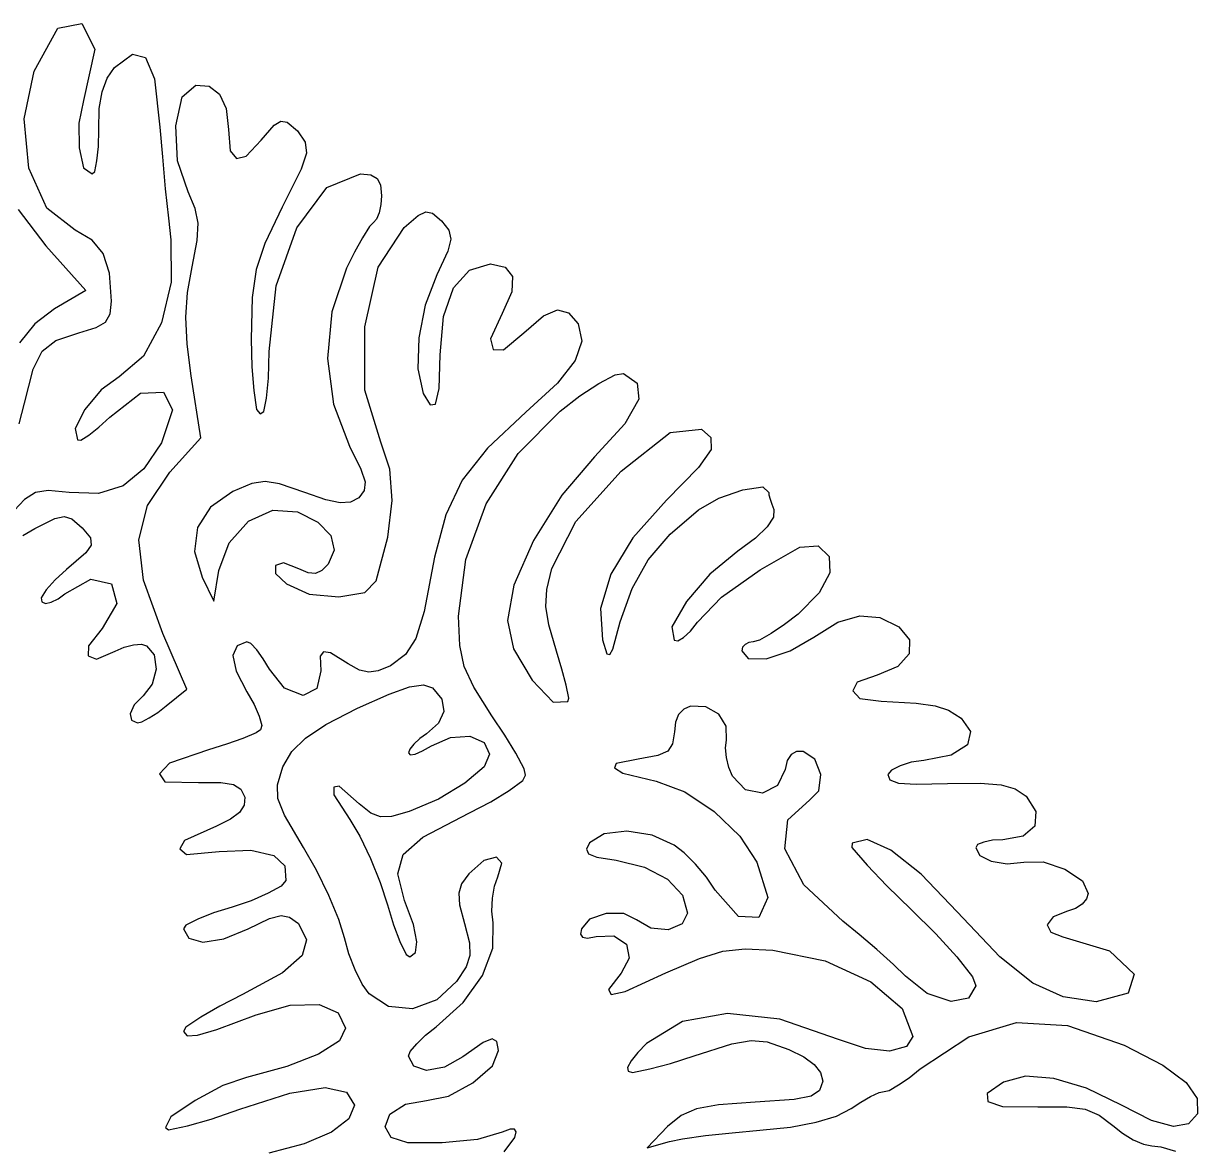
# Model space of a CAD drawing. Header units: metres. Extents: x -276 to 353, y -236 to 239.
# Drawn here: x 110.7 to 241.1, y 95.4 to 220.6 of the extents above; entities that cross this region are included whole.
import ezdxf

# ---------------------------------------------------------------- set-up
doc = ezdxf.new("R2010")
doc.units = ezdxf.units.M
doc.layers.add('Draw', color=2, linetype='CONTINUOUS')

msp = doc.modelspace()

# ---------------------------------------------------------------- linework, layer by layer
at = {"layer": 'draw'}
for p, q in [((114.49, 220.06), (117.13, 220.58)), ((117.13, 220.58), (118.58, 217.72)), ((111.86, 215.29), (114.49, 220.06)), ((118.58, 217.72), (117.34, 212.01)), ((120.79, 215.7), (122.78, 217.16)), ((122.78, 217.16), (124.23, 216.8)), ((124.23, 216.8), (125.23, 214.42)), ((110.73, 209.97), (111.86, 215.29)), ((119.96, 214.48), (120.79, 215.7)), ((119.4, 212.98), (119.96, 214.48)), ((125.23, 214.42), (125.83, 209.06)), ((119.09, 211.11), (119.4, 212.98)), ((128.3, 212.43), (129.83, 213.71)), ((129.83, 213.71), (131.31, 213.6)), ((131.31, 213.6), (132.46, 212.73)), ((132.46, 212.73), (133.19, 211.11)), ((117.34, 212.01), (116.8, 209.49)), ((127.6, 209.21), (128.3, 212.43)), ((119.02, 208.77), (119.09, 211.11)), ((133.19, 211.11), (133.43, 208.79)), ((111.27, 204.51), (110.73, 209.97)), ((116.8, 209.49), (116.84, 206.74)), ((118.99, 206.89), (119.02, 208.77)), ((125.83, 209.06), (126.1, 205.76)), ((127.79, 205.3), (127.6, 209.21)), ((133.43, 208.79), (133.62, 206.41)), ((137.07, 207.6), (138.5, 209.28)), ((138.5, 209.28), (139.24, 209.73)), ((139.24, 209.73), (139.96, 209.59)), ((139.96, 209.59), (141.09, 208.63)), ((135.41, 205.82), (137.07, 207.6)), ((141.09, 208.63), (141.97, 207.39)), ((141.97, 207.39), (142.12, 206.18)), ((116.84, 206.74), (117.35, 204.53)), ((118.83, 205.31), (118.99, 206.89)), ((133.62, 206.41), (134.33, 205.58)), ((142.12, 206.18), (141.53, 204.4)), ((118.6, 204.12), (118.83, 205.31)), ((126.1, 205.76), (126.42, 202.21)), ((128.95, 201.87), (127.79, 205.3)), ((134.33, 205.58), (135.41, 205.82)), ((113.27, 200.05), (111.27, 204.51)), ((117.35, 204.53), (118.29, 203.87)), ((118.29, 203.87), (118.6, 204.12)), ((141.53, 204.4), (139.4, 200.15)), ((144.36, 202.35), (148.12, 203.87)), ((148.12, 203.87), (149.26, 203.75)), ((149.26, 203.75), (149.96, 203.36)), ((126.42, 202.21), (126.76, 198.93)), ((141.04, 197.87), (144.36, 202.35)), ((149.96, 203.36), (150.33, 202.64)), ((150.33, 202.64), (150.45, 201.43)), ((129.74, 200), (128.95, 201.87)), ((150.45, 201.43), (150.38, 200.46)), ((110.08, 199.9), (113.14, 195.87)), ((116.39, 197.59), (113.27, 200.05)), ((130.06, 198.37), (129.74, 200)), ((139.4, 200.15), (137.49, 196.11)), ((150.19, 199.55), (149.9, 198.82)), ((150.38, 200.46), (150.19, 199.55)), ((154.51, 199.25), (155.35, 199.64)), ((155.35, 199.64), (156.09, 199.48)), ((126.76, 198.93), (127.04, 196.55)), ((129.95, 196.45), (130.06, 198.37)), ((149.56, 198.45), (149.11, 198)), ((149.9, 198.82), (149.56, 198.45)), ((152.97, 197.89), (154.51, 199.25)), ((156.09, 199.48), (157.1, 198.65)), ((157.1, 198.65), (157.91, 197.59)), ((118.28, 196.51), (116.39, 197.59)), ((138.73, 191.43), (141.04, 197.87)), ((149.11, 198), (148.32, 196.74)), ((150.08, 193.48), (152.97, 197.89)), ((157.91, 197.59), (158.13, 196.61)), ((113.14, 195.87), (117.61, 190.9)), ((119.52, 195.01), (118.28, 196.51)), ((127.04, 196.55), (127.08, 191.81)), ((129.39, 193.52), (129.95, 196.45)), ((137.49, 196.11), (136.52, 193.22)), ((148.32, 196.74), (147.44, 195.16)), ((158.13, 196.61), (157.79, 195.29)), ((120.21, 192.84), (119.52, 195.01)), ((147.44, 195.16), (146.56, 193.4)), ((157.79, 195.29), (156.58, 192.64)), ((128.9, 190.68), (129.39, 193.52)), ((136.52, 193.22), (136.07, 190.14)), ((146.56, 193.4), (144.93, 188.53)), ((148.57, 186.87), (150.08, 193.48)), ((158.43, 191.19), (160.22, 193.16)), ((160.22, 193.16), (162.54, 193.87)), ((162.54, 193.87), (164.18, 193.49)), ((164.18, 193.49), (164.99, 192.47)), ((120.43, 189.72), (120.21, 192.84)), ((127.08, 191.81), (126.01, 187.29)), ((156.58, 192.64), (155.3, 189.28)), ((164.99, 192.47), (164.91, 190.76)), ((117.61, 190.9), (114.13, 188.85)), ((128.72, 187.93), (128.9, 190.68)), ((137.95, 184.12), (138.73, 191.43)), ((157.31, 188.01), (158.43, 191.19)), ((164.91, 190.76), (163.85, 188.33)), ((120.28, 188.3), (120.43, 189.72)), ((136.07, 190.14), (135.95, 185.48)), ((155.3, 189.28), (154.58, 185.63)), ((114.13, 188.85), (111.93, 187.18)), ((119.77, 187.4), (120.28, 188.3)), ((128.85, 184.95), (128.72, 187.93)), ((144.93, 188.53), (144.44, 183.36)), ((156.95, 183.77), (157.31, 188.01)), ((163.85, 188.33), (162.56, 185.52)), ((166.26, 186.2), (168.45, 188.07)), ((168.45, 188.07), (170, 188.74)), ((170, 188.74), (171.22, 188.43)), ((171.22, 188.43), (172.29, 187.19)), ((111.93, 187.18), (110.22, 185.07)), ((116.8, 186.21), (118.75, 186.78)), ((118.75, 186.78), (119.77, 187.4)), ((126.01, 187.29), (124, 183.59)), ((148.6, 179.83), (148.57, 186.87)), ((172.29, 187.19), (172.68, 185.26)), ((112.76, 184.16), (114.26, 185.35)), ((114.26, 185.35), (116.8, 186.21)), ((135.95, 185.48), (136.02, 182.41)), ((154.58, 185.63), (154.47, 182.18)), ((162.56, 185.52), (162.84, 184.34)), ((163.98, 184.29), (166.26, 186.2)), ((172.68, 185.26), (171.97, 183.13)), ((111.75, 182.17), (112.76, 184.16)), ((129.3, 181.41), (128.85, 184.95)), ((137.88, 181.16), (137.95, 184.12)), ((162.84, 184.34), (163.98, 184.29)), ((124, 183.59), (121.31, 181.3)), ((144.44, 183.36), (145.1, 178.26)), ((156.85, 180.01), (156.95, 183.77)), ((171.97, 183.13), (170, 180.6)), ((110.79, 178.37), (111.75, 182.17)), ((121.31, 181.3), (119.29, 179.85)), ((130.37, 174.53), (129.3, 181.41)), ((136.02, 182.41), (136.24, 179.77)), ((154.47, 182.18), (155.05, 179.46)), ((174.6, 180.56), (176.41, 181.54)), ((176.41, 181.54), (177.33, 181.66)), ((177.33, 181.66), (178.83, 180.61)), ((137.67, 178.94), (137.88, 181.16)), ((156.45, 178.27), (156.85, 180.01)), ((170, 180.6), (166.49, 177.37)), ((172.48, 179.19), (174.6, 180.56)), ((178.83, 180.61), (179.02, 178.82)), ((119.29, 179.85), (117.5, 177.68)), ((120.25, 176.83), (123.68, 179.5)), ((123.68, 179.5), (126.22, 179.6)), ((126.22, 179.6), (127.22, 177.65)), ((136.24, 179.77), (136.55, 177.68)), ((137.37, 177.44), (137.67, 178.94)), ((150.36, 174.05), (148.6, 179.83)), ((155.05, 179.46), (155.83, 178.18)), ((170.27, 177.51), (172.48, 179.19)), ((179.02, 178.82), (177.48, 176.09)), ((110.19, 176.09), (110.79, 178.37)), ((117.5, 177.68), (116.4, 175.55)), ((127.22, 177.65), (126, 173.97)), ((136.55, 177.68), (136.95, 177.21)), ((136.95, 177.21), (137.37, 177.44)), ((145.1, 178.26), (146.88, 173.59)), ((155.83, 178.18), (156.45, 178.27)), ((165.61, 172.79), (170.27, 177.51)), ((119.04, 175.7), (120.25, 176.83)), ((166.49, 177.37), (162.22, 173.39)), ((177.48, 176.09), (174.11, 172.41)), ((116.4, 175.55), (116.66, 174.32)), ((117.03, 174.27), (117.94, 174.84)), ((117.94, 174.84), (119.04, 175.7)), ((177.05, 170.81), (182.49, 175.11)), ((182.49, 175.11), (185.97, 175.5)), ((185.97, 175.5), (187.04, 174.55)), ((116.66, 174.32), (117.03, 174.27)), ((126, 173.97), (124.05, 171.07)), ((126.91, 170.7), (130.37, 174.53)), ((146.88, 173.59), (148.16, 171.05)), ((151.37, 171.06), (150.36, 174.05)), ((187.04, 174.55), (187.05, 173.25)), ((162.22, 173.39), (159.4, 169.81)), ((162.05, 167.18), (165.61, 172.79)), ((174.11, 172.41), (170.48, 168.16)), ((187.05, 173.25), (185.65, 171.22)), ((124.05, 171.07), (121.75, 169.21)), ((148.16, 171.05), (148.61, 169.64)), ((151.64, 167.58), (151.37, 171.06)), ((185.65, 171.22), (182.09, 167.6)), ((124.43, 167.02), (126.91, 170.7)), ((137.51, 169.68), (136.04, 169.44)), ((139.12, 169.42), (137.51, 169.68)), ((148.61, 169.64), (148.51, 168.67)), ((159.4, 169.81), (157.57, 165.98)), ((172.01, 165.23), (177.05, 170.81)), ((112, 168.46), (110.77, 167.67)), ((113.42, 168.69), (112, 168.46)), ((115.75, 168.44), (113.42, 168.69)), ((119.01, 168.36), (115.75, 168.44)), ((121.75, 169.21), (119.01, 168.36)), ((133.92, 168.56), (131.44, 166.83)), ((136.04, 169.44), (133.92, 168.56)), ((141.92, 168.44), (139.12, 169.42)), ((144.27, 167.62), (141.92, 168.44)), ((148.51, 168.67), (147.91, 167.85)), ((187.9, 167.83), (190.57, 168.74)), ((190.57, 168.74), (192.8, 169.07)), ((192.8, 169.07), (193.45, 168.46)), ((193.45, 168.46), (193.48, 168.21)), ((110.77, 167.67), (109.12, 165.9)), ((123.47, 163.21), (124.43, 167.02)), ((145.84, 167.3), (144.27, 167.62)), ((146.99, 167.38), (145.84, 167.3)), ((147.91, 167.85), (146.99, 167.38)), ((151.15, 163.49), (151.64, 167.58)), ((159.79, 161.02), (162.05, 167.18)), ((170.48, 168.16), (167.34, 163.12)), ((182.09, 167.6), (178.36, 163.42)), ((185.66, 166.53), (187.9, 167.83)), ((193.48, 168.21), (193.61, 167.72)), ((193.61, 167.72), (193.8, 167.15)), ((193.8, 167.15), (194.02, 166.55)), ((114.14, 165.56), (115.19, 165.8)), ((115.19, 165.8), (116.04, 165.53)), ((131.44, 166.83), (129.98, 164.56)), ((135.65, 165.27), (138.36, 166.5)), ((138.36, 166.5), (141.09, 166.32)), ((141.09, 166.32), (143.38, 165.17)), ((157.57, 165.98), (156.34, 161.28)), ((182.5, 163.84), (185.66, 166.53)), ((193.98, 165.71), (193.29, 164.65)), ((194.02, 166.55), (193.98, 165.71)), ((110.6, 163.66), (111.94, 164.44)), ((111.94, 164.44), (114.14, 165.56)), ((116.04, 165.53), (117.19, 164.54)), ((117.19, 164.54), (118.11, 163.4)), ((129.98, 164.56), (129.67, 161.9)), ((133.51, 162.87), (135.65, 165.27)), ((143.38, 165.17), (144.8, 163.67)), ((169.37, 160), (172.01, 165.23)), ((193.29, 164.65), (191.99, 163.39)), ((118.11, 163.4), (118.2, 162.61)), ((124.01, 158.7), (123.47, 163.21)), ((144.8, 163.67), (145.17, 162.04)), ((149.86, 158.62), (151.15, 163.49)), ((167.34, 163.12), (165.13, 158.16)), ((178.36, 163.42), (175.91, 159.37)), ((180.08, 160.98), (182.5, 163.84)), ((191.99, 163.39), (190.02, 161.92)), ((117.6, 161.73), (115.45, 159.9)), ((118.2, 162.61), (117.6, 161.73)), ((129.67, 161.9), (130.51, 159.05)), ((132.38, 159.77), (133.51, 162.87)), ((145.17, 162.04), (144.53, 160.48)), ((190.02, 161.92), (186.93, 159.37)), ((192.51, 159.87), (196.9, 162.39)), ((196.9, 162.39), (198.95, 162.51)), ((198.95, 162.51), (200.16, 161.34)), ((139.57, 160.64), (138.66, 160.34)), ((141.26, 159.98), (139.57, 160.64)), ((144.53, 160.48), (143.8, 159.77)), ((156.34, 161.28), (155.17, 155.23)), ((159.01, 154.72), (159.79, 161.02)), ((178.27, 157.77), (180.08, 160.98)), ((200.16, 161.34), (200.26, 159.54)), ((115.45, 159.9), (114.17, 158.74)), ((131.82, 156.37), (132.38, 159.77)), ((138.66, 160.34), (138.65, 159.47)), ((138.65, 159.47), (139.89, 158.29)), ((142.29, 159.53), (141.26, 159.98)), ((143.09, 159.47), (142.29, 159.53)), ((143.8, 159.77), (143.09, 159.47)), ((168.82, 157.69), (169.37, 160)), ((175.91, 159.37), (174.78, 155.56)), ((186.93, 159.37), (184.32, 156.33)), ((188.21, 156.81), (192.51, 159.87)), ((200.26, 159.54), (199.06, 157.29)), ((114.17, 158.74), (113.2, 157.65)), ((115.27, 157.21), (118.14, 158.84)), ((118.14, 158.84), (120.43, 158.31)), ((120.43, 158.31), (121.02, 156.12)), ((126.14, 152.8), (124.01, 158.7)), ((130.51, 159.05), (131.82, 156.37)), ((139.89, 158.29), (142.4, 157.16)), ((148.58, 157.35), (149.86, 158.62)), ((165.13, 158.16), (164.45, 154.24)), ((113.2, 157.65), (112.63, 156.75)), ((112.63, 156.75), (112.7, 156.29)), ((113.76, 156.26), (114.51, 156.63)), ((114.51, 156.63), (115.27, 157.21)), ((142.4, 157.16), (145.68, 156.86)), ((145.68, 156.86), (148.58, 157.35)), ((168.71, 155.79), (168.82, 157.69)), ((176.96, 154.07), (178.27, 157.77)), ((185.54, 154.03), (188.21, 156.81)), ((199.06, 157.29), (196.72, 154.95)), ((112.7, 156.29), (113.11, 156.13)), ((113.11, 156.13), (113.76, 156.26)), ((121.02, 156.12), (119.4, 153.33)), ((155.17, 155.23), (154.25, 152.23)), ((169.03, 153.73), (168.71, 155.79)), ((174.78, 155.56), (174.98, 152.07)), ((184.32, 156.33), (182.69, 153.52)), ((159.15, 151.45), (159.01, 154.72)), ((164.45, 154.24), (165.12, 151.08)), ((176.14, 151.06), (176.96, 154.07)), ((184.75, 153.06), (185.54, 154.03)), ((196.72, 154.95), (195.2, 153.77)), ((198.45, 152.37), (201.15, 154.03)), ((201.15, 154.03), (203.57, 154.75)), ((203.57, 154.75), (205.8, 154.56)), ((205.8, 154.56), (207.92, 153.52)), ((119.4, 153.33), (117.88, 151.42)), ((128.83, 146.6), (126.14, 152.8)), ((169.87, 150.83), (169.03, 153.73)), ((182.69, 153.52), (182.95, 152.03)), ((183.98, 152.35), (184.75, 153.06)), ((193.71, 152.78), (192.42, 152.05)), ((195.2, 153.77), (193.71, 152.78)), ((207.92, 153.52), (209.08, 152.07)), ((117.88, 151.42), (117.84, 150.31)), ((121.85, 151.27), (122.87, 151.53)), ((122.87, 151.53), (123.76, 151.6)), ((123.76, 151.6), (124.35, 151.43)), ((124.35, 151.43), (125.18, 150.4)), ((134.39, 151.42), (133.94, 150.34)), ((135.48, 151.87), (134.39, 151.42)), ((135.93, 151.69), (135.48, 151.87)), ((136.59, 150.97), (135.93, 151.69)), ((154.25, 152.23), (153.12, 150.45)), ((159.63, 149.11), (159.15, 151.45)), ((174.98, 152.07), (175.46, 150.53)), ((182.95, 152.03), (183.34, 151.96)), ((183.34, 151.96), (183.98, 152.35)), ((190.82, 151.58), (190.54, 151.26)), ((191.23, 151.8), (190.82, 151.58)), ((191.72, 151.87), (191.23, 151.8)), ((192.42, 152.05), (191.72, 151.87)), ((195.85, 150.84), (198.45, 152.37)), ((209.08, 152.07), (209.06, 150.52)), ((117.84, 150.31), (118.77, 149.95)), ((118.77, 149.95), (120.85, 150.82)), ((120.85, 150.82), (121.85, 151.27)), ((125.18, 150.4), (125.4, 148.83)), ((133.94, 150.34), (134.31, 148.58)), ((137.31, 149.98), (136.59, 150.97)), ((144.01, 150.74), (143.63, 150.26)), ((143.63, 150.26), (143.71, 148.63)), ((144.78, 150.63), (144.01, 150.74)), ((146.75, 149.41), (144.78, 150.63)), ((153.12, 150.45), (151.44, 149.18)), ((165.12, 151.08), (167.16, 147.6)), ((170.48, 148.82), (169.87, 150.83)), ((175.46, 150.53), (175.79, 150.46)), ((175.79, 150.46), (176.14, 151.06)), ((190.54, 151.26), (190.45, 150.87)), ((190.45, 150.87), (191.18, 149.99)), ((193.17, 149.98), (195.85, 150.84)), ((209.06, 150.52), (207.8, 149.12)), ((125.4, 148.83), (124.95, 147.17)), ((137.98, 148.81), (137.31, 149.98)), ((139.66, 146.7), (137.98, 148.81)), ((148, 148.72), (146.75, 149.41)), ((149.02, 148.48), (148, 148.72)), ((151.44, 149.18), (150.07, 148.62)), ((160.68, 146.82), (159.63, 149.11)), ((170.94, 147.05), (170.48, 148.82)), ((191.18, 149.99), (193.17, 149.98)), ((207.8, 149.12), (205.49, 148.16)), ((134.31, 148.58), (135.49, 146.3)), ((143.71, 148.63), (143.24, 146.69)), ((150.07, 148.62), (149.02, 148.48)), ((167.16, 147.6), (169.52, 145.15)), ((205.49, 148.16), (203.29, 147.36)), ((124.95, 147.17), (123.95, 145.87)), ((126.53, 144.74), (128.83, 146.6)), ((135.49, 146.3), (136.28, 144.9)), ((141.72, 145.91), (139.66, 146.7)), ((143.24, 146.69), (141.72, 145.91)), ((151.28, 146.06), (153.56, 146.86)), ((153.56, 146.86), (155.12, 147.08)), ((155.12, 147.08), (156.12, 146.73)), ((156.12, 146.73), (157.13, 145.48)), ((162.71, 143.65), (160.68, 146.82)), ((171.25, 145.59), (170.94, 147.05)), ((203.29, 147.36), (202.79, 146.4)), ((202.79, 146.4), (203.56, 145.57)), ((122.96, 144.85), (122.5, 143.86)), ((123.95, 145.87), (122.96, 144.85)), ((136.28, 144.9), (136.83, 143.6)), ((147.79, 144.47), (151.28, 146.06)), ((157.13, 145.48), (157.36, 144.13)), ((169.52, 145.15), (171.15, 145.24)), ((171.15, 145.24), (171.25, 145.59)), ((203.56, 145.57), (205.95, 145.25)), ((205.95, 145.25), (209.83, 145.04)), ((209.83, 145.04), (211.94, 144.75)), ((122.5, 143.86), (122.68, 143.17)), ((124.64, 143.42), (125.58, 144.02)), ((125.58, 144.02), (126.53, 144.74)), ((136.83, 143.6), (137.14, 142.55)), ((144.26, 142.66), (147.79, 144.47)), ((157.36, 144.13), (156.78, 142.81)), ((164.14, 141.49), (162.71, 143.65)), ((183.45, 143.79), (183.09, 142.94)), ((184.01, 144.38), (183.45, 143.79)), ((184.76, 144.7), (184.01, 144.38)), ((186.46, 144.64), (184.76, 144.7)), ((187.9, 143.83), (186.46, 144.64)), ((188.73, 142.49), (187.9, 143.83)), ((211.94, 144.75), (213.42, 144.25)), ((213.42, 144.25), (214.84, 143.37)), ((122.68, 143.17), (123.34, 142.87)), ((123.34, 142.87), (123.82, 142.98)), ((123.82, 142.98), (124.64, 143.42)), ((137.14, 142.55), (137, 142.07)), ((141.99, 141.16), (144.26, 142.66)), ((156.78, 142.81), (155.45, 141.64)), ((183.09, 142.94), (182.97, 141.86)), ((188.75, 140.94), (188.73, 142.49)), ((214.84, 143.37), (215.87, 141.89)), ((135.02, 141.13), (133.22, 140.48)), ((136.5, 141.73), (135.02, 141.13)), ((137, 142.07), (136.5, 141.73)), ((140.49, 139.68), (141.99, 141.16)), ((154.68, 141.1), (154.03, 140.5)), ((155.45, 141.64), (154.68, 141.1)), ((155.99, 140.31), (158.1, 141.24)), ((158.1, 141.24), (160.26, 141.36)), ((160.26, 141.36), (161.84, 140.66)), ((165.35, 139.47), (164.14, 141.49)), ((182.97, 141.86), (182.78, 140.52)), ((188.65, 140.07), (188.75, 140.94)), ((215.87, 141.89), (215.54, 140.43)), ((131.21, 139.85), (126.89, 138.39)), ((133.22, 140.48), (131.21, 139.85)), ((139.49, 137.97), (140.49, 139.68)), ((153.58, 139.94), (153.45, 139.52)), ((154.03, 140.5), (153.58, 139.94)), ((154.19, 139.39), (155.01, 139.73)), ((155.01, 139.73), (155.99, 140.31)), ((161.84, 140.66), (162.45, 139.37)), ((182.24, 139.72), (181.15, 139.21)), ((182.78, 140.52), (182.24, 139.72)), ((188.75, 138.99), (188.65, 140.07)), ((196.53, 139.66), (195.94, 139.33)), ((197.27, 139.67), (196.53, 139.66)), ((198.58, 138.83), (197.27, 139.67)), ((215.54, 140.43), (213.71, 139.26)), ((126.89, 138.39), (125.77, 137.19)), ((153.45, 139.52), (153.64, 139.31)), ((153.64, 139.31), (154.19, 139.39)), ((162.45, 139.37), (161.85, 137.95)), ((166.27, 137.76), (165.35, 139.47)), ((176.51, 138.35), (176.33, 137.84)), ((178.95, 138.81), (176.51, 138.35)), ((181.15, 139.21), (178.95, 138.81)), ((189.02, 137.88), (188.75, 138.99)), ((195.52, 138.67), (195.27, 137.68)), ((195.94, 139.33), (195.52, 138.67)), ((199.25, 137.1), (198.58, 138.83)), ((209.29, 138.47), (208.04, 138.09)), ((210.7, 138.68), (209.29, 138.47)), ((213.71, 139.26), (210.7, 138.68)), ((125.77, 137.19), (126.38, 136.29)), ((138.88, 135.98), (139.49, 137.97)), ((161.85, 137.95), (159.69, 136.14)), ((166.15, 136.43), (166.45, 137.04)), ((166.45, 137.04), (166.27, 137.76)), ((176.33, 137.84), (177.26, 137.25)), ((177.26, 137.25), (180.95, 136.38)), ((189.42, 136.92), (189.02, 137.88)), ((195.27, 137.68), (194.43, 135.89)), ((199.04, 135.3), (199.25, 137.1)), ((207.08, 137.61), (206.68, 137.11)), ((206.68, 137.11), (206.9, 136.52)), ((208.04, 138.09), (207.08, 137.61)), ((126.38, 136.29), (130.11, 136.21)), ((130.11, 136.21), (132.6, 136.22)), ((132.6, 136.22), (134, 135.99)), ((134, 135.99), (134.81, 135.47)), ((138.92, 134.43), (138.88, 135.98)), ((145.75, 135.82), (145.14, 135.71)), ((145.14, 135.71), (145.14, 134.87)), ((147.96, 133.86), (145.75, 135.82)), ((159.69, 136.14), (156.77, 134.38)), ((164.61, 135.32), (166.15, 136.43)), ((180.95, 136.38), (184.12, 135.19)), ((190.86, 135.41), (189.42, 136.92)), ((194.43, 135.89), (192.76, 135.03)), ((206.9, 136.52), (207.88, 136.17)), ((207.88, 136.17), (209.84, 136.03)), ((209.84, 136.03), (213.32, 136.11)), ((213.32, 136.11), (216.94, 136.16)), ((216.94, 136.16), (219.26, 135.97)), ((219.26, 135.97), (220.85, 135.51)), ((134.81, 135.47), (135.24, 134.6)), ((135.24, 134.6), (135.18, 133.72)), ((139.66, 132.59), (138.92, 134.43)), ((145.14, 134.87), (146.93, 132.12)), ((156.77, 134.38), (153.52, 133.02)), ((162.59, 134.09), (164.61, 135.32)), ((184.12, 135.19), (187.4, 133.01)), ((192.76, 135.03), (190.86, 135.41)), ((197.99, 134.25), (199.04, 135.3)), ((220.85, 135.51), (222.04, 134.7)), ((222.04, 134.7), (223.14, 132.99)), ((135.18, 133.72), (134.68, 132.91)), ((149.26, 132.82), (147.96, 133.86)), ((160.2, 132.85), (162.59, 134.09)), ((195.57, 132.08), (197.99, 134.25)), ((133.68, 132.14), (132.09, 131.37)), ((134.68, 132.91), (133.68, 132.14)), ((141.77, 129.02), (139.66, 132.59)), ((146.93, 132.12), (148.02, 130.28)), ((150.32, 132.4), (149.26, 132.82)), ((151.55, 132.45), (150.32, 132.4)), ((153.52, 133.02), (151.55, 132.45)), ((155.02, 130.14), (160.2, 132.85)), ((187.4, 133.01), (190.26, 130.25)), ((195.25, 128.85), (195.57, 132.08)), ((223.14, 132.99), (223.02, 131.39)), ((132.09, 131.37), (128.57, 129.78)), ((175.17, 130.53), (173.56, 129.51)), ((177.71, 130.82), (175.17, 130.53)), ((180.52, 130.39), (177.71, 130.82)), ((223.02, 131.39), (221.72, 130.26)), ((128.57, 129.78), (128.05, 128.85)), ((148.02, 130.28), (149.2, 127.79)), ((152.83, 128.21), (155.02, 130.14)), ((173.56, 129.51), (173.23, 128.81)), ((182.96, 129.27), (180.52, 130.39)), ((184.05, 128.42), (182.96, 129.27)), ((190.26, 130.25), (192.15, 127.37)), ((202.72, 129.48), (202.7, 129.01)), ((204.4, 129.91), (202.72, 129.48)), ((207.02, 128.7), (204.4, 129.91)), ((216.65, 129.32), (216.45, 128.98)), ((217.34, 129.61), (216.65, 129.32)), ((218.32, 129.81), (217.34, 129.61)), ((219.48, 129.87), (218.32, 129.81)), ((221.72, 130.26), (219.48, 129.87)), ((128.05, 128.85), (128.76, 128.24)), ((128.76, 128.24), (132.4, 128.55)), ((132.4, 128.55), (135.93, 128.7)), ((135.93, 128.7), (138.46, 128.13)), ((138.46, 128.13), (139.71, 126.95)), ((143.22, 126.49), (141.77, 129.02)), ((152.24, 126.08), (152.83, 128.21)), ((163.21, 127.94), (161.81, 127.57)), ((163.8, 127.25), (163.21, 127.94)), ((173.23, 128.81), (173.45, 128.3)), ((173.45, 128.3), (174.37, 127.93)), ((174.37, 127.93), (176.51, 127.59)), ((185.31, 127.14), (184.05, 128.42)), ((197.36, 124.87), (195.25, 128.85)), ((202.7, 129.01), (204.38, 127.05)), ((210.38, 126.03), (207.02, 128.7)), ((216.45, 128.98), (216.89, 128.11)), ((216.89, 128.11), (218.18, 127.47)), ((139.71, 126.95), (139.8, 125.35)), ((149.2, 127.79), (150.29, 125.1)), ((161.81, 127.57), (160.13, 126.08)), ((163.38, 125.75), (163.8, 127.25)), ((176.51, 127.59), (179.65, 126.83)), ((179.65, 126.83), (182.2, 125.47)), ((186.53, 125.69), (185.31, 127.14)), ((192.15, 127.37), (193.34, 123.44)), ((204.38, 127.05), (206.56, 124.74)), ((218.18, 127.47), (219.95, 127.19)), ((219.95, 127.19), (221.78, 127.38)), ((221.78, 127.38), (223.93, 127.42)), ((223.93, 127.42), (226.36, 126.6)), ((226.36, 126.6), (228.32, 125.29)), ((139.8, 125.35), (139.28, 124.72)), ((144.59, 123.67), (143.22, 126.49)), ((152.99, 123.12), (152.24, 126.08)), ((160.13, 126.08), (159.34, 124.97)), ((162.99, 124.72), (163.38, 125.75)), ((182.2, 125.47), (183.86, 123.69)), ((187.51, 124.27), (186.53, 125.69)), ((214.38, 121.87), (210.38, 126.03)), ((228.32, 125.29), (228.95, 123.89)), ((137.83, 123.91), (135.97, 123.09)), ((139.28, 124.72), (137.83, 123.91)), ((150.29, 125.1), (151.09, 122.62)), ((159.34, 124.97), (159.02, 123.93)), ((159.02, 123.93), (159.11, 122.62)), ((162.76, 123.37), (162.99, 124.72)), ((190.09, 121.32), (187.51, 124.27)), ((201.67, 120.8), (197.36, 124.87)), ((206.56, 124.74), (209.27, 122.11)), ((135.97, 123.09), (133.86, 122.39)), ((145.7, 121), (144.59, 123.67)), ((151.09, 122.62), (151.78, 120.42)), ((153.98, 120.46), (152.99, 123.12)), ((159.11, 122.62), (159.65, 120.55)), ((162.7, 121.93), (162.76, 123.37)), ((183.86, 123.69), (184.45, 121.72)), ((193.34, 123.44), (192.34, 121.21)), ((228.27, 122.72), (227.52, 122.23)), ((228.77, 123.3), (228.27, 122.72)), ((228.95, 123.89), (228.77, 123.3)), ((131.78, 121.73), (130.04, 121.03)), ((133.86, 122.39), (131.78, 121.73)), ((138.01, 121.11), (139.28, 121.45)), ((139.28, 121.45), (140.22, 121.27)), ((162.85, 120.62), (162.7, 121.93)), ((175.38, 121.67), (173.55, 121.05)), ((177.37, 121.67), (175.38, 121.67)), ((178.76, 120.96), (177.37, 121.67)), ((184.45, 121.72), (183.85, 120.51)), ((192.34, 121.21), (190.09, 121.32)), ((209.27, 122.11), (212.02, 119.4)), ((219.14, 116.86), (214.38, 121.87)), ((225.04, 121.3), (224.4, 120.41)), ((226.64, 121.92), (225.04, 121.3)), ((227.52, 122.23), (226.64, 121.92)), ((128.69, 120.37), (128.45, 119.95)), ((130.04, 121.03), (128.69, 120.37)), ((135.63, 119.97), (138.01, 121.11)), ((140.22, 121.27), (141.21, 120.54)), ((141.21, 120.54), (142.1, 118.76)), ((146.31, 118.97), (145.7, 121)), ((151.78, 120.42), (152.49, 118.56)), ((154.38, 118.51), (153.98, 120.46)), ((159.65, 120.55), (160.2, 118.4)), ((162.81, 117.8), (162.85, 120.62)), ((173.55, 121.05), (172.64, 119.97)), ((180.34, 120.02), (178.76, 120.96)), ((182.29, 119.87), (180.34, 120.02)), ((183.85, 120.51), (182.29, 119.87)), ((203.5, 119.33), (201.67, 120.8)), ((224.4, 120.41), (224.78, 119.58)), ((128.45, 119.95), (129.05, 118.91)), ((129.05, 118.91), (130.6, 118.5)), ((130.6, 118.5), (132.94, 118.86)), ((132.94, 118.86), (135.63, 119.97)), ((142.1, 118.76), (141.62, 117)), ((146.81, 117.2), (146.31, 118.97)), ((172.64, 119.97), (172.56, 119.36)), ((172.56, 119.36), (172.77, 119.02)), ((172.77, 119.02), (173.31, 118.93)), ((173.31, 118.93), (174.28, 119.12)), ((174.28, 119.12), (176.26, 119.17)), ((176.26, 119.17), (177.64, 118.25)), ((205.48, 117.65), (203.5, 119.33)), ((212.02, 119.4), (214.34, 116.84)), ((224.78, 119.58), (226.14, 119.07)), ((226.14, 119.07), (231.32, 117.51)), ((152.49, 118.56), (153.16, 117.13)), ((154.23, 117.33), (154.38, 118.51)), ((160.2, 118.4), (160.25, 116.99)), ((161.65, 114.76), (162.81, 117.8)), ((177.64, 118.25), (177.94, 116.69)), ((185.76, 116.68), (188.37, 117.48)), ((188.37, 117.48), (190.82, 117.74)), ((190.82, 117.74), (193.9, 117.59)), ((193.9, 117.59), (199.72, 116.39)), ((207.31, 116), (205.48, 117.65)), ((231.32, 117.51), (234.05, 114.93)), ((141.62, 117), (139.43, 115.08)), ((147.51, 115.4), (146.81, 117.2)), ((153.16, 117.13), (153.58, 116.87)), ((153.58, 116.87), (154.23, 117.33)), ((160.25, 116.99), (159.83, 115.73)), ((177.94, 116.69), (177.08, 115.03)), ((182.03, 115.06), (185.76, 116.68)), ((199.72, 116.39), (204.78, 114.07)), ((214.34, 116.84), (216.11, 114.63)), ((222.79, 113.93), (219.14, 116.86)), ((139.43, 115.08), (134.98, 112.67)), ((148.3, 113.81), (147.51, 115.4)), ((159.83, 115.73), (158.77, 114.1)), ((177.08, 115.03), (175.67, 113.21)), ((177.51, 113.01), (182.03, 115.06)), ((208.64, 114.69), (207.31, 116)), ((234.05, 114.93), (233.4, 112.8)), ((149.06, 112.75), (148.3, 113.81)), ((158.77, 114.1), (156.57, 112.07)), ((159.5, 111.76), (161.65, 114.76)), ((204.78, 114.07), (208.28, 111.12)), ((211.07, 112.78), (208.64, 114.69)), ((216.45, 113.62), (215.64, 112.25)), ((216.11, 114.63), (216.45, 113.62)), ((226.15, 112.4), (222.79, 113.93)), ((134.98, 112.67), (132.48, 111.37)), ((151.22, 111.34), (149.06, 112.75)), ((175.67, 113.21), (175.95, 112.68)), ((175.95, 112.68), (177.51, 113.01)), ((213.71, 111.88), (211.07, 112.78)), ((215.64, 112.25), (213.71, 111.88)), ((229.84, 111.87), (226.15, 112.4)), ((233.4, 112.8), (229.84, 111.87)), ((132.48, 111.37), (130.37, 110.13)), ((136.52, 110.42), (140.31, 111.49)), ((140.31, 111.49), (143.52, 111.54)), ((143.52, 111.54), (145.63, 110.62)), ((153.89, 111.09), (151.22, 111.34)), ((156.57, 112.07), (153.89, 111.09)), ((156.51, 109.08), (159.5, 111.76)), ((208.28, 111.12), (209.45, 108.01)), ((130.37, 110.13), (128.7, 109.03)), ((132.16, 108.79), (136.52, 110.42)), ((145.63, 110.62), (146.45, 108.94)), ((183.88, 109.65), (179.87, 107.21)), ((188.86, 110.57), (183.88, 109.65)), ((194.69, 109.91), (188.86, 110.57)), ((201.19, 107.66), (194.69, 109.91)), ((215.67, 107.96), (220.99, 109.57)), ((220.99, 109.57), (226.63, 109.24)), ((128.7, 109.03), (128.45, 108.54)), ((128.45, 108.54), (128.85, 108.08)), ((129.98, 108.14), (132.16, 108.79)), ((146.45, 108.94), (145.76, 107.53)), ((155.34, 108.14), (156.51, 109.08)), ((226.63, 109.24), (232.95, 107.03)), ((128.85, 108.08), (129.98, 108.14)), ((145.76, 107.53), (143.43, 106.05)), ((153.62, 106.33), (154.35, 107.19)), ((154.35, 107.19), (155.34, 108.14)), ((161.73, 107.34), (159.48, 105.74)), ((162.74, 107.75), (161.73, 107.34)), ((163.26, 107.46), (162.74, 107.75)), ((163.45, 106.45), (163.26, 107.46)), ((179.87, 107.21), (178.9, 106.23)), ((185.19, 105.84), (189.36, 107.18)), ((189.36, 107.18), (191.51, 107.57)), ((191.51, 107.57), (193.3, 107.39)), ((193.3, 107.39), (195.7, 106.55)), ((204.19, 106.65), (201.19, 107.66)), ((209.45, 108.01), (208.75, 106.87)), ((210.28, 104.39), (215.67, 107.96)), ((232.95, 107.03), (237.24, 104.8)), ((143.43, 106.05), (139.94, 104.65)), ((153.45, 105.81), (153.62, 106.33)), ((154.02, 104.69), (153.45, 105.81)), ((159.48, 105.74), (157.42, 104.6)), ((162.78, 104.74), (163.45, 106.45)), ((178.9, 106.23), (178.18, 105.31)), ((182.56, 105.01), (185.19, 105.84)), ((195.7, 106.55), (197.35, 105.74)), ((197.35, 105.74), (198.51, 104.89)), ((206.89, 106.38), (204.19, 106.65)), ((208.75, 106.87), (206.89, 106.38)), ((139.94, 104.65), (135.45, 103.46)), ((155.42, 104.22), (154.02, 104.69)), ((157.42, 104.6), (155.42, 104.22)), ((160.6, 102.85), (162.78, 104.74)), ((178.18, 105.31), (177.76, 104.54)), ((177.76, 104.54), (177.83, 104.16)), ((178.32, 104.01), (180.24, 104.41)), ((180.24, 104.41), (182.56, 105.01)), ((198.51, 104.89), (199.21, 103.98)), ((209.06, 103.42), (210.28, 104.39)), ((237.24, 104.8), (239.84, 102.88)), ((135.45, 103.46), (132.81, 102.57)), ((177.83, 104.16), (178.32, 104.01)), ((199.21, 103.98), (199.45, 103.03)), ((207.87, 102.61), (209.06, 103.42)), ((221.97, 103.59), (219.55, 102.93)), ((225.13, 103.34), (221.97, 103.59)), ((228.77, 102.25), (225.13, 103.34)), ((132.81, 102.57), (129.73, 100.9)), ((140.26, 101.71), (144.19, 102.32)), ((144.19, 102.32), (146.54, 101.83)), ((146.54, 101.83), (147.45, 100.38)), ((157.89, 101.36), (160.6, 102.85)), ((199.1, 102), (198.18, 101.36)), ((199.45, 103.03), (199.1, 102)), ((204.77, 101.33), (205.72, 101.76)), ((205.72, 101.76), (206.27, 101.87)), ((206.27, 101.87), (206.84, 102.01)), ((206.84, 102.01), (207.87, 102.61)), ((219.55, 102.93), (217.74, 101.66)), ((232.66, 100.35), (228.77, 102.25)), ((239.84, 102.88), (241.06, 101.11)), ((129.73, 100.9), (127.03, 99.06)), ((134.7, 99.92), (140.26, 101.71)), ((151.37, 99.35), (153.12, 100.48)), ((153.12, 100.48), (155.43, 100.87)), ((155.43, 100.87), (157.89, 101.36)), ((191.96, 100.71), (187.86, 100.42)), ((196.27, 100.99), (191.96, 100.71)), ((198.18, 101.36), (196.27, 100.99)), ((202.6, 100.01), (203.69, 100.72)), ((203.69, 100.72), (204.77, 101.33)), ((217.74, 101.66), (217.79, 100.77)), ((217.79, 100.77), (219.41, 100.21)), ((241.06, 101.11), (241.09, 99.39)), ((131.53, 98.83), (134.7, 99.92)), ((147.45, 100.38), (146.81, 98.85)), ((150.84, 97.97), (151.37, 99.35)), ((183.72, 99.21), (182.21, 97.98)), ((185.44, 99.97), (183.72, 99.21)), ((187.86, 100.42), (185.44, 99.97)), ((198.73, 98.47), (200.98, 99.15)), ((200.98, 99.15), (202.6, 100.01)), ((219.41, 100.21), (223.36, 100.2)), ((223.36, 100.2), (226.57, 100.2)), ((226.57, 100.2), (228.61, 99.91)), ((228.61, 99.91), (230.16, 99.27)), ((230.16, 99.27), (231.67, 98.12)), ((235.98, 98.66), (232.66, 100.35)), ((241.09, 99.39), (240.07, 98.28)), ((127.03, 99.06), (126.45, 97.9)), ((126.45, 97.9), (126.78, 97.62)), ((126.78, 97.62), (128.87, 98.08)), ((128.87, 98.08), (131.53, 98.83)), ((146.81, 98.85), (144.87, 97.38)), ((151.51, 96.77), (150.84, 97.97)), ((182.21, 97.98), (179.95, 95.62)), ((192.45, 97.58), (195.89, 97.94)), ((195.89, 97.94), (198.73, 98.47)), ((231.67, 98.12), (232.74, 97.26)), ((238.41, 98), (235.98, 98.66)), ((240.07, 98.28), (238.41, 98)), ((144.87, 97.38), (141.86, 96.07)), ((153.36, 96.17), (151.51, 96.77)), ((161.12, 96.57), (157.19, 96.18)), ((163.83, 97.36), (161.12, 96.57)), ((164.75, 97.71), (163.83, 97.36)), ((164.08, 95.19), (165.25, 96.78)), ((165.2, 97.7), (164.75, 97.71)), ((165.38, 97.42), (165.2, 97.7)), ((165.25, 96.78), (165.38, 97.42)), ((182.45, 96.32), (183.87, 96.62)), ((183.87, 96.62), (186.42, 96.98)), ((186.42, 96.98), (189.39, 97.31)), ((189.39, 97.31), (192.45, 97.58)), ((232.74, 97.26), (233.94, 96.53)), ((233.94, 96.53), (235.1, 96.02)), ((141.86, 96.07), (137.91, 95.03)), ((157.19, 96.18), (153.36, 96.17)), ((179.95, 95.62), (182.45, 96.32)), ((235.1, 96.02), (236.01, 95.85)), ((236.01, 95.85), (237.03, 95.72)), ((237.03, 95.72), (238.65, 95.26))]:
    msp.add_line(p, q, dxfattribs=at)

doc.saveas('drawing.dxf')
